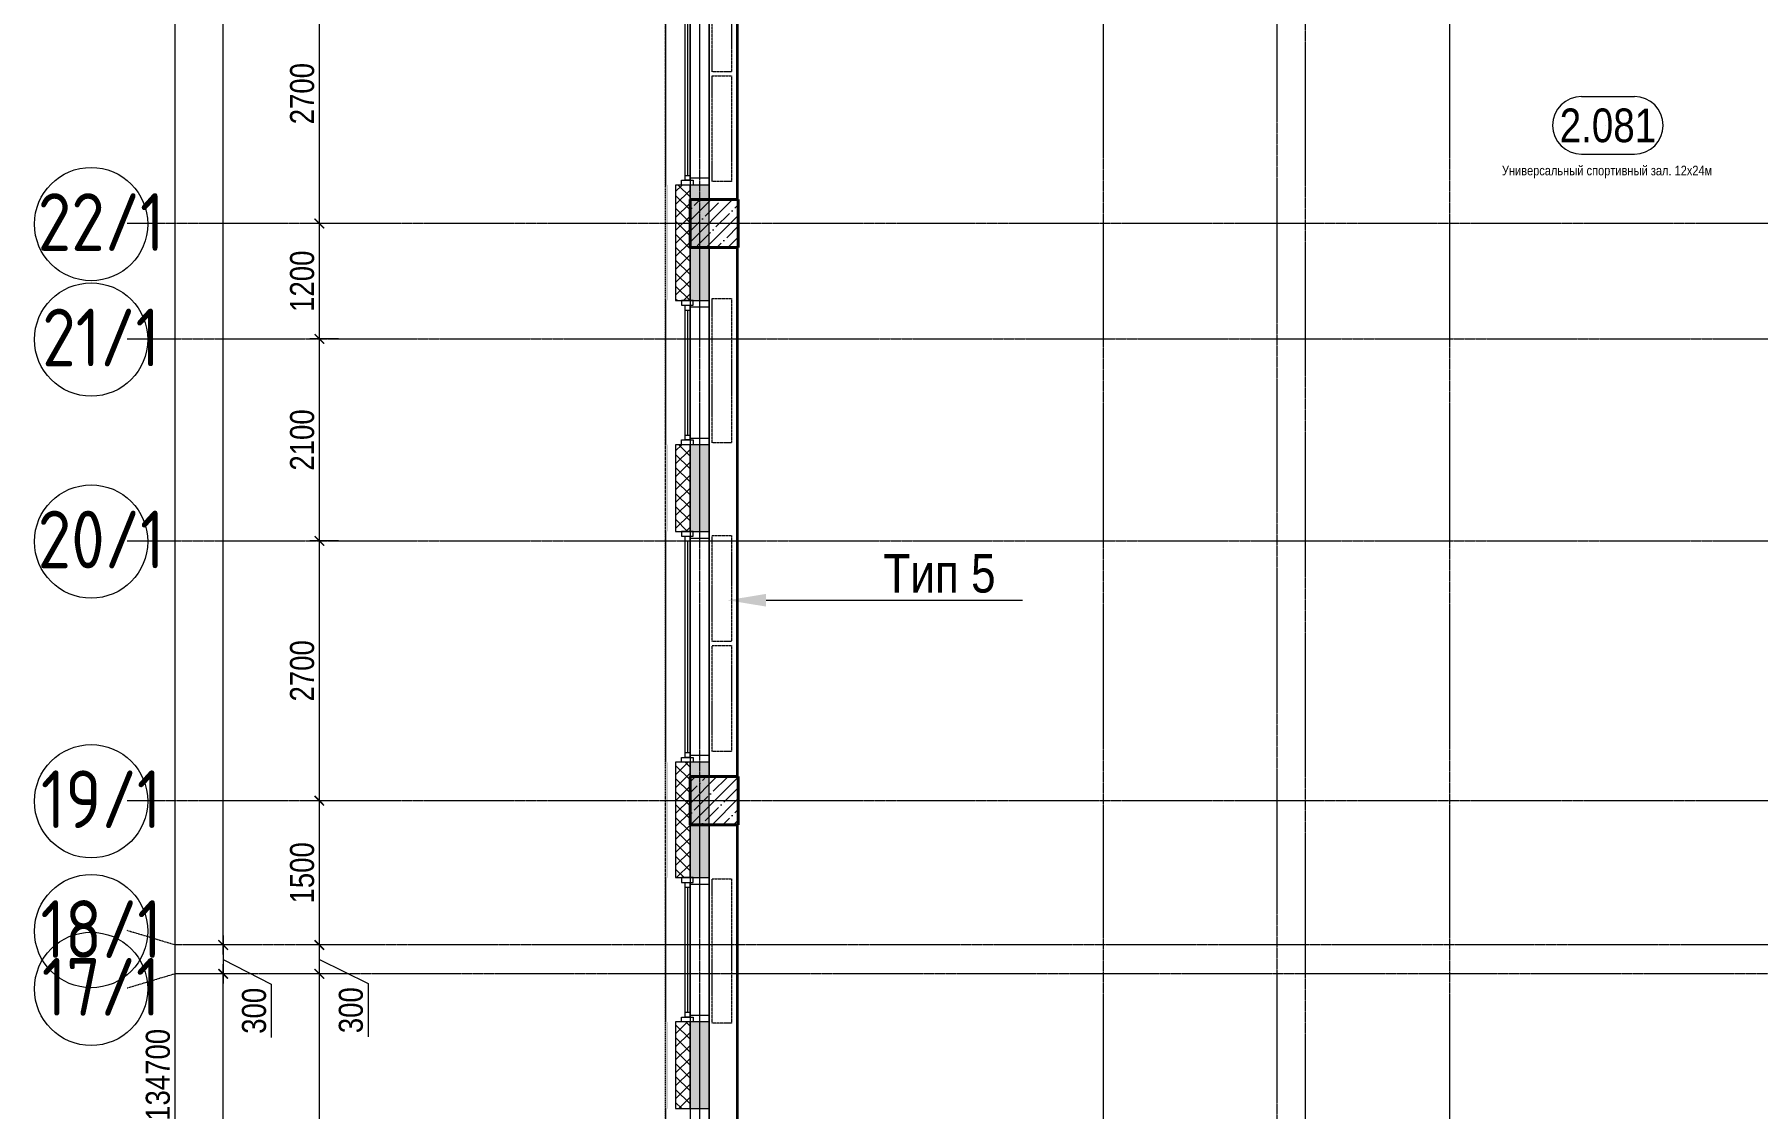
# Model space of a CAD drawing. Header units: millimetres. Extents: x -231292 to 573618, y -153144 to 564035.
# Drawn here: x 1966 to 19883, y 80230 to 91395 of the extents above; entities that cross this region are included whole.
import ezdxf
from ezdxf import colors
from ezdxf.entities.mleader import LeaderData, LeaderLine
from ezdxf.enums import TextEntityAlignment as Align
from ezdxf.math import Vec2, Vec3

# ---------------------------------------------------------------- set-up
doc = ezdxf.new("R2010")
doc.units = ezdxf.units.MM
for name, pattern in [('CENTER2', [28.575, 19.05, -3.175, 3.175, -3.175]), ('DASHED', [19.05, 12.7, -6.35]), ('HIDDEN2', [4.7625, 3.175, -1.5875])]:
    doc.linetypes.add(name, pattern=pattern)
doc.layers.get('0').update_dxf_attribs({"color": 250})
doc.layers.get('Defpoints').update_dxf_attribs({"color": 250})
for name, color, linetype, lineweight in [('A-Wall_Материал_Газоблок_Контур', 250, 'Continuous', 0), ('АР_Area', 250, 'Continuous', 5), ('АР_Колонны', 250, 'Continuous', 35), ('АР_Окна', 250, 'Continuous', 5), ('АР_Отопительные приборы', 250, 'HIDDEN2', 0), ('АР_Стены ЖБ', 250, 'Continuous', 35), ('АР_Стены ПЕНОблок', 250, 'Continuous', 20), ('АР_Утеплитель', 250, 'Continuous', 0), ('АР_Штриховка', 250, 'Continuous', 0), ('Зашивка радиаторов тип 5 (спорт желтый)', 250, 'Continuous', 0), ('КМ_Фахверки', 250, 'Continuous', 80), ('Размеры зашивки ГКЛ', 250, 'Continuous', 0), ('РД_Оси_100', 250, 'Continuous', 0), ('РД_Оси_размер', 250, 'Continuous', 0)]:
    doc.layers.add(name, color=color, linetype=linetype, lineweight=lineweight)
doc.layers.add('АР_Делит', color=250, linetype='Continuous', lineweight=0, plot=False)
doc.styles.add('style1', font='ARIALN.TTF')
doc.styles.add('ккк', font='isocpeur.ttf', dxfattribs={"width": 0.85, "oblique": 15})
doc.dimstyles.new('Dim100_ареал', dxfattribs={"dimscale": 100, "dimtxt": 2.5, "dimasz": 1, "dimexe": 1, "dimexo": 1, "dimgap": 0.5, "dimtad": 1, "dimzin": 12, "dimdsep": 46, "dimtxsty": 'style1', "dimblk": 'ARCHTICK', "dimcen": 1, "dimdle": 1, "dimclrd": 256, "dimclre": 256, "dimaunit": 1, "dimadec": 0, "dimazin": 3, "dimtfac": 1, "dimtmove": 1, "dimatfit": 3, "dimldrblk": 'OPEN30', "dimfxl": 2, "dimfxlon": 1, "dimtolj": 1, "dimtzin": 0, "dimlwd": 9, "dimlwe": 9, "dimarcsym": 0})
pattern_1 = [(45, (8883.4, 13229.69), (-112.2532, 112.2532), []), (45, (8995.66, 13229.69), (-112.2532, 112.2532), [198.4375, -39.6875, 0, -39.6875])]

# ---------------------------------------------------------------- blocks, each defined once
blk = doc.blocks.new('A-iden')
at = {"linetype": 'Continuous', "lineweight": 5}
blk.add_circle((-0.73, -4.06), 5.89, dxfattribs=at)
at = {"color": 0, "linetype": 'Continuous', "lineweight": 20, "style": 'ккк', "width": 0.85}
blk.add_attdef('ID', text='', height=6, dxfattribs=at).set_placement((0.31, -3.85), align=Align.MIDDLE_CENTER)
blk = doc.blocks.new('_ArchTick')
at = {"color": 0, "linetype": 'ByBlock', "const_width": 0.15}
blk.add_lwpolyline([(-0.5, -0.5), (0.5, 0.5)], dxfattribs=at)
blk = doc.blocks.new('*D355')
at = {"layer": 'Defpoints', "color": 0, "transparency": 16777216}
for p in [(-5455, 134700), (-2955, 134700), (-2955, 0)]:
    blk.add_point(p, dxfattribs=at)
at = {"layer": 'РД_Оси_размер', "lineweight": 9, "transparency": 16777216}
for p, q in [((-5455, -100), (-5455, 134800)), ((-5255, 134700), (-5555, 134700)), ((-5255, 0), (-5555, 0))]:
    blk.add_line(p, q, dxfattribs=at)
at = {"layer": 'РД_Оси_размер', "lineweight": 9, "transparency": 16777216, "xscale": 100, "yscale": 100, "zscale": 100}
for p, rotation in [((-5455, 134700), 90), ((-5455, 0), 270)]:
    blk.add_blockref('_ArchTick', p, dxfattribs=dict(at, rotation=rotation))
at = {"layer": 'РД_Оси_размер', "color": 0, "transparency": 16777216, "insert": (-5633, 67350), "char_height": 250, "attachment_point": 5, "rotation": 90, "style": 'style1'}
blk.add_mtext('\\A1;134700', dxfattribs=at)
blk = doc.blocks.new('_Open30')
at = {"color": 0, "linetype": 'ByBlock', "lineweight": -2}
for p, q in [((-1, 0.27), (0, 0)), ((0, 0), (-1, -0.27)), ((0, 0), (-1, 0))]:
    blk.add_line(p, q, dxfattribs=at)
blk = doc.blocks.new('*D369')
at = {"layer": 'Defpoints', "color": 0, "transparency": 16777216}
for p in [(-3955, 68400), (-2955, 68400), (-2955, 64200)]:
    blk.add_point(p, dxfattribs=at)
at = {"layer": 'РД_Оси_размер', "lineweight": 9, "transparency": 16777216}
for p, q in [((-3955, 64100), (-3955, 68500)), ((-3755, 68400), (-4055, 68400)), ((-3755, 64200), (-4055, 64200))]:
    blk.add_line(p, q, dxfattribs=at)
at = {"layer": 'РД_Оси_размер', "lineweight": 9, "transparency": 16777216, "xscale": 100, "yscale": 100, "zscale": 100}
for p, rotation in [((-3955, 68400), 90), ((-3955, 64200), 270)]:
    blk.add_blockref('_ArchTick', p, dxfattribs=dict(at, rotation=rotation))
at = {"layer": 'РД_Оси_размер', "color": 0, "transparency": 16777216, "insert": (-4133, 66300), "char_height": 250, "attachment_point": 5, "rotation": 90, "style": 'style1'}
blk.add_mtext('\\A1;4200', dxfattribs=at)
blk = doc.blocks.new('*D370')
at = {"layer": 'Defpoints', "color": 0, "transparency": 16777216}
for p in [(-3955, 68700), (-2955, 68700), (-2955, 68400)]:
    blk.add_point(p, dxfattribs=at)
at = {"layer": 'РД_Оси_размер', "lineweight": 9, "transparency": 16777216}
for p, q in [((-3755, 68700), (-4055, 68700)), ((-3955, 68300), (-3955, 68800)), ((-3955, 68550), (-3448, 68298)), ((-3755, 68400), (-4055, 68400)), ((-3448, 68298), (-3448, 67746))]:
    blk.add_line(p, q, dxfattribs=at)
at = {"layer": 'РД_Оси_размер', "lineweight": 9, "transparency": 16777216, "xscale": 100, "yscale": 100, "zscale": 100}
for p, rotation in [((-3955, 68700), 90), ((-3955, 68400), 270)]:
    blk.add_blockref('_ArchTick', p, dxfattribs=dict(at, rotation=rotation))
at = {"layer": 'РД_Оси_размер', "color": 0, "transparency": 16777216, "insert": (-3626, 68022), "char_height": 250, "attachment_point": 5, "rotation": 90, "style": 'style1'}
blk.add_mtext('\\A1;300', dxfattribs=at)
blk = doc.blocks.new('*D371')
at = {"layer": 'Defpoints', "color": 0, "transparency": 16777216}
for p in [(-3955, 70200), (-2955, 70200), (-2955, 68700)]:
    blk.add_point(p, dxfattribs=at)
at = {"layer": 'РД_Оси_размер', "lineweight": 9, "transparency": 16777216}
for p, q in [((-3955, 68600), (-3955, 70300)), ((-3755, 70200), (-4055, 70200)), ((-3755, 68700), (-4055, 68700))]:
    blk.add_line(p, q, dxfattribs=at)
at = {"layer": 'РД_Оси_размер', "lineweight": 9, "transparency": 16777216, "xscale": 100, "yscale": 100, "zscale": 100}
for p, rotation in [((-3955, 70200), 90), ((-3955, 68700), 270)]:
    blk.add_blockref('_ArchTick', p, dxfattribs=dict(at, rotation=rotation))
at = {"layer": 'РД_Оси_размер', "color": 0, "transparency": 16777216, "insert": (-4133, 69450), "char_height": 250, "attachment_point": 5, "rotation": 90, "style": 'style1'}
blk.add_mtext('\\A1;1500', dxfattribs=at)
blk = doc.blocks.new('*D372')
at = {"layer": 'Defpoints', "color": 0, "transparency": 16777216}
for p in [(-3955, 72900), (-2955, 72900), (-2955, 70200)]:
    blk.add_point(p, dxfattribs=at)
at = {"layer": 'РД_Оси_размер', "lineweight": 9, "transparency": 16777216}
for p, q in [((-3955, 70100), (-3955, 73000)), ((-3755, 72900), (-4055, 72900)), ((-3755, 70200), (-4055, 70200))]:
    blk.add_line(p, q, dxfattribs=at)
at = {"layer": 'РД_Оси_размер', "lineweight": 9, "transparency": 16777216, "xscale": 100, "yscale": 100, "zscale": 100}
for p, rotation in [((-3955, 72900), 90), ((-3955, 70200), 270)]:
    blk.add_blockref('_ArchTick', p, dxfattribs=dict(at, rotation=rotation))
at = {"layer": 'РД_Оси_размер', "color": 0, "transparency": 16777216, "insert": (-4133, 71550), "char_height": 250, "attachment_point": 5, "rotation": 90, "style": 'style1'}
blk.add_mtext('\\A1;2700', dxfattribs=at)
blk = doc.blocks.new('*D373')
at = {"layer": 'Defpoints', "color": 0, "transparency": 16777216}
for p in [(-3955, 75000), (-2955, 75000), (-2955, 72900)]:
    blk.add_point(p, dxfattribs=at)
at = {"layer": 'РД_Оси_размер', "lineweight": 9, "transparency": 16777216}
for p, q in [((-3955, 72800), (-3955, 75100)), ((-3755, 75000), (-4055, 75000)), ((-3755, 72900), (-4055, 72900))]:
    blk.add_line(p, q, dxfattribs=at)
at = {"layer": 'РД_Оси_размер', "lineweight": 9, "transparency": 16777216, "xscale": 100, "yscale": 100, "zscale": 100}
for p, rotation in [((-3955, 75000), 90), ((-3955, 72900), 270)]:
    blk.add_blockref('_ArchTick', p, dxfattribs=dict(at, rotation=rotation))
at = {"layer": 'РД_Оси_размер', "color": 0, "transparency": 16777216, "insert": (-4133, 73950), "char_height": 250, "attachment_point": 5, "rotation": 90, "style": 'style1'}
blk.add_mtext('\\A1;2100', dxfattribs=at)
blk = doc.blocks.new('*D374')
at = {"layer": 'Defpoints', "color": 0, "transparency": 16777216}
for p in [(-3955, 76200), (-2955, 76200), (-2955, 75000)]:
    blk.add_point(p, dxfattribs=at)
at = {"layer": 'РД_Оси_размер', "lineweight": 9, "transparency": 16777216}
for p, q in [((-3755, 76200), (-4055, 76200)), ((-3955, 74900), (-3955, 76300)), ((-3755, 75000), (-4055, 75000))]:
    blk.add_line(p, q, dxfattribs=at)
at = {"layer": 'РД_Оси_размер', "lineweight": 9, "transparency": 16777216, "xscale": 100, "yscale": 100, "zscale": 100}
for p, rotation in [((-3955, 76200), 90), ((-3955, 75000), 270)]:
    blk.add_blockref('_ArchTick', p, dxfattribs=dict(at, rotation=rotation))
at = {"layer": 'РД_Оси_размер', "color": 0, "transparency": 16777216, "insert": (-4133, 75600), "char_height": 250, "attachment_point": 5, "rotation": 90, "style": 'style1'}
blk.add_mtext('\\A1;1200', dxfattribs=at)
blk = doc.blocks.new('*D375')
at = {"layer": 'Defpoints', "color": 0, "transparency": 16777216}
for p in [(-3955, 78900), (-2955, 78900), (-2955, 76200)]:
    blk.add_point(p, dxfattribs=at)
at = {"layer": 'РД_Оси_размер', "lineweight": 9, "transparency": 16777216}
for p, q in [((-3755, 78900), (-4055, 78900)), ((-3955, 76100), (-3955, 79000)), ((-3755, 76200), (-4055, 76200))]:
    blk.add_line(p, q, dxfattribs=at)
at = {"layer": 'РД_Оси_размер', "lineweight": 9, "transparency": 16777216, "xscale": 100, "yscale": 100, "zscale": 100}
for p, rotation in [((-3955, 78900), 90), ((-3955, 76200), 270)]:
    blk.add_blockref('_ArchTick', p, dxfattribs=dict(at, rotation=rotation))
at = {"layer": 'РД_Оси_размер', "color": 0, "transparency": 16777216, "insert": (-4133, 77550), "char_height": 250, "attachment_point": 5, "rotation": 90, "style": 'style1'}
blk.add_mtext('\\A1;2700', dxfattribs=at)
blk = doc.blocks.new('*D39')
at = {"layer": 'Defpoints', "color": 0, "transparency": 16777216}
for p in [(-4955, 68400), (-2955, 68400), (-2955, 63900)]:
    blk.add_point(p, dxfattribs=at)
at = {"layer": 'РД_Оси_размер', "color": 0, "lineweight": 5, "transparency": 16777216}
for p, q in [((-4955, 63800), (-4955, 68500)), ((-4755, 68400), (-5055, 68400)), ((-4755, 63900), (-5055, 63900))]:
    blk.add_line(p, q, dxfattribs=at)
at = {"layer": 'РД_Оси_размер', "color": 0, "lineweight": 5, "transparency": 16777216, "xscale": 100, "yscale": 100, "zscale": 100}
for p, rotation in [((-4955, 68400), 90), ((-4955, 63900), 270)]:
    blk.add_blockref('_ArchTick', p, dxfattribs=dict(at, rotation=rotation))
at = {"layer": 'РД_Оси_размер', "color": 0, "transparency": 16777216, "insert": (-5133, 66150), "char_height": 250, "attachment_point": 5, "rotation": 90, "style": 'style1'}
blk.add_mtext('\\A1;4500', dxfattribs=at)
blk = doc.blocks.new('*D400')
at = {"layer": 'Defpoints', "color": 0, "transparency": 16777216}
for p in [(-4955, 100500), (-2955, 100500), (-2955, 68700)]:
    blk.add_point(p, dxfattribs=at)
at = {"layer": 'РД_Оси_размер', "lineweight": 9, "transparency": 16777216}
for p, q in [((-4955, 68600), (-4955, 100600)), ((-4755, 100500), (-5055, 100500)), ((-4755, 68700), (-5055, 68700))]:
    blk.add_line(p, q, dxfattribs=at)
at = {"layer": 'РД_Оси_размер', "lineweight": 9, "transparency": 16777216, "xscale": 100, "yscale": 100, "zscale": 100}
for p, rotation in [((-4955, 100500), 90), ((-4955, 68700), 270)]:
    blk.add_blockref('_ArchTick', p, dxfattribs=dict(at, rotation=rotation))
at = {"layer": 'РД_Оси_размер', "color": 0, "transparency": 16777216, "insert": (-5133, 84600), "char_height": 250, "attachment_point": 5, "rotation": 90, "style": 'style1'}
blk.add_mtext('\\A1;31800', dxfattribs=at)
blk = doc.blocks.new('*D493')
at = {"layer": 'Defpoints', "color": 0, "transparency": 16777216}
for p in [(-2955, 68700), (-4955, 68400), (-2955, 68400)]:
    blk.add_point(p, dxfattribs=at)
at = {"layer": 'РД_Оси_размер', "lineweight": 9, "transparency": 16777216}
for p, q in [((-4755, 68700), (-5055, 68700)), ((-4955, 68800), (-4955, 68300)), ((-4955, 68550), (-4455, 68292)), ((-4755, 68400), (-5055, 68400)), ((-4455, 68292), (-4455, 67740))]:
    blk.add_line(p, q, dxfattribs=at)
at = {"layer": 'РД_Оси_размер', "lineweight": 9, "transparency": 16777216, "xscale": 100, "yscale": 100, "zscale": 100}
for p, rotation in [((-4955, 68700), 90), ((-4955, 68400), 270)]:
    blk.add_blockref('_ArchTick', p, dxfattribs=dict(at, rotation=rotation))
at = {"layer": 'РД_Оси_размер', "color": 0, "transparency": 16777216, "insert": (-4633, 68016), "char_height": 250, "attachment_point": 5, "rotation": 90, "style": 'style1'}
blk.add_mtext('\\A1;300', dxfattribs=at)
blk = doc.blocks.new('MOK-МаркаПом_овал_ареал')
for p, q in [((-2.75, 3), (2.75, 3)), ((-2.75, -3), (2.75, -3))]:
    blk.add_line(p, q)
for centre, radius, start, end in [((-2.75, 0), 3, 90, 270), ((2.75, 0), 3, 270, 90), ((-3.75, 0), 3.5, 0, 0.001)]:
    blk.add_arc(centre, radius, start, end)
at = {"color": 0, "style": 'style1'}
blk.add_attdef('АР-ПОМЕЩЕНИЕ:НОМЕР', text='', height=3.5, dxfattribs=at).set_placement((0, 0), align=Align.MIDDLE)
at = {"layer": 'Defpoints', "color": 2, "style": 'style1'}
blk.add_attdef('АР-ПОМЕЩЕНИЕ:НАИМЕНОВАНИЕ', text='', height=1, dxfattribs=at).set_placement((-0.09, -4.81), align=Align.MIDDLE)
blk = doc.blocks.new('СОШ_2200_АР_ОСИ_М100_28.05.24')
at = {"layer": 'АР_Делит', "color": 5, "linetype": 'DASHED'}
blk.add_lwpolyline([(114955, 135155), (114955, -355), (93595.036, -355), (93595.036, 13855), (94145, 13855), (94145, 68320), (66055, 68320), (66055, 13857.73), (83455, 13857.73), (83455, -355), (45245, -355), (45245, 13145), (44695, 13145), (44695, 26755), (45245, 26755), (45245, 68320), (20455, 68320), (20455, 26755), (27955, 26755), (27955, 13145), (-355, 13145), (-355, 100855)], dxfattribs=at)
at = {"layer": 'РД_Оси_100', "linetype": 'CENTER2'}
for p, q in [((0, -6155), (0, 139938.679)), ((4200, -6155), (4200, 139938.679)), ((119910, 76200), (-5954.958, 76200)), ((-5954.958, 75000), (119910, 75000)), ((-5954.958, 72900), (95715.503, 72900))]:
    blk.add_line(p, q, dxfattribs=at)
for points in [[(5849.555, 139938.679), (6000, 139538.679), (6000, -6194.559)], [(6300, -6195.83), (6300, 139538.679), (6450, 139938.679)], [(7800, -6155), (7800, 139938.679)], [(119910, 70200), (-5954.958, 70200)], [(95715.503, 68700), (-5454.958, 68700), (-5954.958, 68850)], [(78274.959, 68400), (-5454.958, 68400), (-5954.958, 68250)]]:
    blk.add_lwpolyline(points, dxfattribs=at)
at = {"layer": 'РД_Оси_100', "color": 0, "xscale": 100, "yscale": 100, "zscale": 100}
for p, values in [((-6254.958, 76600), {'ID': '22/1'}), ((-6254.958, 75400), {'ID': '21/1'}), ((-6254.958, 73300), {'ID': '20/1'}), ((-6254.958, 70600), {'ID': '19/1'}), ((-6254.958, 69250), {'ID': '18/1'}), ((-6254.958, 68650), {'ID': '17/1'})]:
    blk.add_blockref('A-iden', p, dxfattribs=at).add_auto_attribs(values)
at = {"layer": 'РД_Оси_размер'}
for base, p1, p2, picture, middle in [((-5454.958, 134700), (-2954.958, 0), (-2954.958, 134700), '*D355', (-5632.601, 67350)), ((-4954.958, 100500), (-2954.958, 68700), (-2954.958, 100500), '*D400', (-5132.601, 84600)), ((-3954.958, 78900), (-2954.958, 76200), (-2954.958, 78900), '*D375', (-4132.601, 77550)), ((-3954.958, 76200), (-2954.958, 75000), (-2954.958, 76200), '*D374', (-4132.601, 75600)), ((-3954.958, 75000), (-2954.958, 72900), (-2954.958, 75000), '*D373', (-4132.601, 73950)), ((-3954.958, 72900), (-2954.958, 70200), (-2954.958, 72900), '*D372', (-4132.601, 71550)), ((-3954.958, 70200), (-2954.958, 68700), (-2954.958, 70200), '*D371', (-4132.601, 69450)), ((-4954.958, 68400), (-2954.958, 63900), (-2954.958, 68400), '*D39', (-5132.601, 66150)), ((-3954.958, 68400), (-2954.958, 64200), (-2954.958, 68400), '*D369', (-4132.601, 66300))]:
    dim = blk.add_linear_dim(base=base, p1=p1, p2=p2, angle=90, dimstyle='Dim100_ареал', dxfattribs=at)
    dim.commit()
    dim.dimension.update_dxf_attribs({"geometry": picture, "text_midpoint": middle})
for base, p1, p2, picture, middle in [((-4954.958, 68400), (-2954.958, 68700), (-2954.958, 68400), '*D493', (-4454.958, 68242.057)), ((-3954.958, 68700), (-2954.958, 68400), (-2954.958, 68700), '*D370', (-3448.316, 68248.494))]:
    dim = blk.add_linear_dim(base=base, p1=p1, p2=p2, angle=90, dimstyle='Dim100_ареал', dxfattribs=at)
    dim.commit()
    dim.dimension.update_dxf_attribs({"geometry": picture, "text_midpoint": middle, "dimtype": 160})

msp = doc.modelspace()

# ---------------------------------------------------------------- hatches: boundary and pattern name
at = {"layer": 'АР_Штриховка', "linetype": 'Continuous', "lineweight": 0}
h = msp.add_hatch(dxfattribs=at)
h.set_pattern_fill('_U', color=256, style=0, pattern_type=0)
h.set_pattern_definition([(360, (8883.4027, 13229.6861), (-8e-17, 1), [])])
h.paths.add_polyline_path([(8528.403, 29029.686), (8553.403, 29029.686), (8553.403, 29929.686), (8528.403, 29929.686)], flags=0)
h.paths.add_polyline_path([(8528.403, 31129.686), (8553.403, 31129.686), (8553.403, 32029.686), (8528.403, 32029.686)], flags=0)
h.paths.add_polyline_path([(8528.403, 35329.686), (8553.403, 35329.686), (8553.403, 36829.686), (8528.403, 36829.686)], flags=0)
h.paths.add_polyline_path([(8528.403, 39229.686), (8553.403, 39229.686), (8553.403, 40729.686), (8528.403, 40729.686)], flags=0)
h.paths.add_polyline_path([(8528.403, 41929.686), (8553.403, 41929.686), (8553.403, 42829.686), (8528.403, 42829.686)], flags=0)
h.paths.add_polyline_path([(8528.403, 44029.686), (8553.403, 44029.686), (8553.403, 44929.686), (8528.403, 44929.686)], flags=0)
h.paths.add_polyline_path([(8528.403, 48229.686), (8553.403, 48229.686), (8553.403, 50029.686), (8528.403, 50029.686)], flags=0)
h.paths.add_polyline_path([(8528.403, 51229.686), (8553.403, 51229.686), (8553.403, 52129.686), (8528.403, 52129.686)], flags=0)
h.paths.add_polyline_path([(8528.403, 53329.686), (8553.403, 53329.686), (8553.403, 54229.686), (8528.403, 54229.686)], flags=0)
h.paths.add_polyline_path([(8528.403, 57529.686), (8553.403, 57529.686), (8553.403, 59329.686), (8528.403, 59329.686)], flags=0)
h.paths.add_polyline_path([(8528.403, 60529.686), (8553.403, 60529.686), (8553.403, 61429.686), (8528.403, 61429.686)], flags=0)
h.paths.add_polyline_path([(8528.403, 62629.686), (8553.403, 62629.686), (8553.403, 63529.686), (8528.403, 63529.686)], flags=0)
h.paths.add_polyline_path([(8528.403, 66829.686), (8553.403, 66829.686), (8553.403, 68629.686), (8528.403, 68629.686)], flags=0)
h.paths.add_polyline_path([(8528.403, 69829.686), (8553.403, 69829.686), (8553.403, 70729.686), (8528.403, 70729.686)], flags=0)
h.paths.add_polyline_path([(8528.403, 71929.686), (8553.403, 71929.686), (8553.403, 72829.686), (8528.403, 72829.686)], flags=0)
h.paths.add_polyline_path([(8528.403, 76129.686), (8553.403, 76129.686), (8553.403, 77829.686), (8528.403, 77829.686)], flags=0)
h.paths.add_polyline_path([(8528.403, 80229.686), (8553.403, 80229.686), (8553.403, 81129.686), (8528.403, 81129.686)], flags=0)
h.paths.add_polyline_path([(8528.403, 82629.686), (8553.403, 82629.686), (8553.403, 83829.686), (8528.403, 83829.686)], flags=0)
h.paths.add_polyline_path([(8528.403, 86229.686), (8553.403, 86229.686), (8553.403, 87129.686), (8528.403, 87129.686)], flags=0)
h.paths.add_polyline_path([(8528.403, 88629.686), (8553.403, 88629.686), (8553.403, 89829.686), (8528.403, 89829.686)], flags=0)
h.paths.add_polyline_path([(8528.403, 92229.686), (8553.403, 92229.686), (8553.403, 93129.686), (8528.403, 93129.686)], flags=0)
h.paths.add_polyline_path([(8528.403, 94629.686), (8553.403, 94629.686), (8553.403, 96129.686), (8528.403, 96129.686)], flags=0)
h.paths.add_polyline_path([(8528.403, 98529.686), (8553.403, 98529.686), (8553.403, 99429.686), (8528.403, 99429.686)], flags=0)
h.paths.add_polyline_path([(8528.403, 100929.686), (8553.403, 100929.686), (8553.403, 102329.686), (8528.403, 102329.686)], flags=0)
h.paths.add_polyline_path([(8528.403, 103529.686), (8553.403, 103529.686), (8553.403, 104029.686), (8528.403, 104029.686)], flags=0)
h = msp.add_hatch(dxfattribs=at)
h.set_pattern_fill('ANSI37', color=256, scale=30, style=0)
h.set_pattern_definition([(45, (8883.4, 13229.69), (-67.35192, 67.35192), []), (135, (8883.4, 13229.69), (-67.35192, -67.35192), [])])
h.paths.add_polyline_path([(8633.403, 29029.686), (8783.403, 29029.686), (8783.403, 29929.686), (8633.403, 29929.686)], flags=0)
h.paths.add_polyline_path([(8633.403, 31129.686), (8783.403, 31129.686), (8783.403, 32029.686), (8633.403, 32029.686)], flags=0)
h.paths.add_polyline_path([(8633.403, 35329.686), (8783.403, 35329.686), (8783.403, 36829.686), (8633.403, 36829.686)], flags=0)
h.paths.add_polyline_path([(8633.403, 39229.686), (8783.403, 39229.686), (8783.403, 40729.686), (8633.403, 40729.686)], flags=0)
h.paths.add_polyline_path([(8633.403, 41929.686), (8783.403, 41929.686), (8783.403, 42829.686), (8633.403, 42829.686)], flags=0)
h.paths.add_polyline_path([(8633.403, 44029.686), (8783.403, 44029.686), (8783.403, 44929.686), (8633.403, 44929.686)], flags=0)
h.paths.add_polyline_path([(8633.403, 48229.686), (8783.403, 48229.686), (8783.403, 50029.686), (8633.403, 50029.686)], flags=0)
h.paths.add_polyline_path([(8633.403, 51229.686), (8783.403, 51229.686), (8783.403, 52129.686), (8633.403, 52129.686)], flags=0)
h.paths.add_polyline_path([(8633.403, 53329.686), (8783.403, 53329.686), (8783.403, 54229.686), (8633.403, 54229.686)], flags=0)
h.paths.add_polyline_path([(8633.403, 57529.686), (8783.403, 57529.686), (8783.403, 59329.686), (8633.403, 59329.686)], flags=0)
h.paths.add_polyline_path([(8633.403, 60529.686), (8783.403, 60529.686), (8783.403, 61429.686), (8633.403, 61429.686)], flags=0)
h.paths.add_polyline_path([(8633.403, 62629.686), (8783.403, 62629.686), (8783.403, 63529.686), (8633.403, 63529.686)], flags=0)
h.paths.add_polyline_path([(8633.403, 66829.686), (8783.403, 66829.686), (8783.403, 68629.686), (8633.403, 68629.686)], flags=0)
h.paths.add_polyline_path([(8633.403, 69829.686), (8783.403, 69829.686), (8783.403, 70729.686), (8633.403, 70729.686)], flags=0)
h.paths.add_polyline_path([(8633.403, 71929.686), (8783.403, 71929.686), (8783.403, 72829.686), (8633.403, 72829.686)], flags=0)
h.paths.add_polyline_path([(8633.403, 76129.686), (8783.403, 76129.686), (8783.403, 77829.686), (8633.403, 77829.686)], flags=0)
h.paths.add_polyline_path([(8633.403, 80229.686), (8783.403, 80229.686), (8783.403, 81129.686), (8633.403, 81129.686)], flags=0)
h.paths.add_polyline_path([(8633.403, 82629.686), (8783.403, 82629.686), (8783.403, 83829.686), (8633.403, 83829.686)], flags=0)
h.paths.add_polyline_path([(8633.403, 86229.686), (8783.403, 86229.686), (8783.403, 87129.686), (8633.403, 87129.686)], flags=0)
h.paths.add_polyline_path([(8633.403, 88629.686), (8783.403, 88629.686), (8783.403, 89829.686), (8633.403, 89829.686)], flags=0)
h.paths.add_polyline_path([(8633.403, 92229.686), (8783.403, 92229.686), (8783.403, 93129.686), (8633.403, 93129.686)], flags=0)
h.paths.add_polyline_path([(8633.403, 94629.686), (8783.403, 94629.686), (8783.403, 96129.686), (8633.403, 96129.686)], flags=0)
h.paths.add_polyline_path([(8633.403, 98529.686), (8783.403, 98529.686), (8783.403, 99429.686), (8633.403, 99429.686)], flags=0)
h.paths.add_polyline_path([(8633.403, 100929.686), (8783.403, 100929.686), (8783.403, 102329.686), (8633.403, 102329.686)], flags=0)
h.paths.add_polyline_path([(8633.403, 103529.686), (8783.403, 103529.686), (8783.403, 104029.686), (8633.403, 104029.686)], flags=0)
h = msp.add_hatch(dxfattribs=at)
h.set_pattern_fill('AR-CONC', color=256, style=0)
h.set_pattern_definition([(50, (8883.4, 13229.69), (182.18467, -15.93909), [19.05, -209.55]), (355, (8883.4, 13229.69), (-35.24342, 191.05685), [15.24, -167.6406]), (100.45144, (8898.58, 13228.36), (146.94125, 175.11775), [16.19, -178.09024]), (46.1842, (8883.4, 13280.49), (271.07904, -42.04233), [28.575, -314.325]), (96.63556, (8906, 13276.98), (237.4041, 247.4261), [24.285, -267.1356]), (351.18415, (8883.4, 13280.5), (237.4041, 247.4261), [22.86, -251.4597]), (21, (8908.8, 13267.79), (151.6144, -102.2652), [19.05, -209.55]), (326, (8908.8, 13267.79), (61.80203, 184.18797), [15.24, -167.64]), (71.45144, (8921.44, 13259.26), (213.41642, 81.92277), [16.19, -178.08994]), (37.5, (8883.4, 13229.686), (3.088603, 84.55504), [0, -165.608, 0, -170.18, 0, -168.275]), (7.5, (8883.4, 13229.69), (66.81966, 100.180575), [0, -97.028, 0, -161.798, 0, -64.135]), (327.5, (8826.76, 13229.686), (135.590595, -5.728744), [0, -63.5, 0, -198.12, 0, -262.89]), (317.5, (8801.36, 13229.69), (148.12918, 25.42649), [0, -82.55, 0, -131.572, 0, -186.69])])
h.paths.add_polyline_path([(8783.403, 29029.686), (8983.403, 29029.686), (8983.403, 29929.686), (8783.403, 29929.686)], flags=0)
h.paths.add_polyline_path([(8783.403, 31129.686), (8983.403, 31129.686), (8983.403, 32029.686), (8783.403, 32029.686)], flags=0)
h.paths.add_polyline_path([(8783.403, 35329.686), (8983.403, 35329.686), (8983.403, 36829.686), (8783.403, 36829.686)], flags=0)
h.paths.add_polyline_path([(8783.403, 39229.686), (8983.403, 39229.686), (8983.403, 40729.686), (8783.403, 40729.686)], flags=0)
h.paths.add_polyline_path([(8783.403, 41929.686), (8983.403, 41929.686), (8983.403, 42829.686), (8783.403, 42829.686)], flags=0)
h.paths.add_polyline_path([(8783.403, 44029.686), (8983.403, 44029.686), (8983.403, 44929.686), (8783.403, 44929.686)], flags=0)
h.paths.add_polyline_path([(8783.403, 48229.686), (8983.403, 48229.686), (8983.403, 50029.686), (8783.403, 50029.686)], flags=0)
h.paths.add_polyline_path([(8783.403, 51229.686), (8983.403, 51229.686), (8983.403, 52129.686), (8783.403, 52129.686)], flags=0)
h.paths.add_polyline_path([(8783.403, 53329.686), (8983.403, 53329.686), (8983.403, 54229.686), (8783.403, 54229.686)], flags=0)
h.paths.add_polyline_path([(8783.403, 57529.686), (8983.403, 57529.686), (8983.403, 59329.686), (8783.403, 59329.686)], flags=0)
h.paths.add_polyline_path([(8783.403, 60529.686), (8983.403, 60529.686), (8983.403, 61429.686), (8783.403, 61429.686)], flags=0)
h.paths.add_polyline_path([(8783.403, 62629.686), (8983.403, 62629.686), (8983.403, 63529.686), (8783.403, 63529.686)], flags=0)
h.paths.add_polyline_path([(8783.403, 66829.686), (8983.403, 66829.686), (8983.403, 68629.686), (8783.403, 68629.686)], flags=0)
h.paths.add_polyline_path([(8783.403, 69829.686), (8983.403, 69829.686), (8983.403, 70729.686), (8783.403, 70729.686)], flags=0)
h.paths.add_polyline_path([(8783.403, 71929.686), (8983.403, 71929.686), (8983.403, 72829.686), (8783.403, 72829.686)], flags=0)
h.paths.add_polyline_path([(8783.403, 76129.686), (8983.403, 76129.686), (8983.403, 77829.686), (8783.403, 77829.686)], flags=0)
h.paths.add_polyline_path([(8783.403, 80229.686), (8983.403, 80229.686), (8983.403, 81129.686), (8783.403, 81129.686)], flags=0)
h.paths.add_polyline_path([(8783.403, 82629.686), (8983.403, 82629.686), (8983.403, 83829.686), (8783.403, 83829.686)], flags=0)
h.paths.add_polyline_path([(8783.403, 86229.686), (8983.403, 86229.686), (8983.403, 87129.686), (8783.403, 87129.686)], flags=0)
h.paths.add_polyline_path([(8783.403, 88629.686), (8983.403, 88629.686), (8983.403, 89829.686), (8783.403, 89829.686)], flags=0)
h.paths.add_polyline_path([(8783.403, 92229.686), (8983.403, 92229.686), (8983.403, 93129.686), (8783.403, 93129.686)], flags=0)
h.paths.add_polyline_path([(8783.403, 94629.686), (8983.403, 94629.686), (8983.403, 96129.686), (8783.403, 96129.686)], flags=0)
h.paths.add_polyline_path([(8783.403, 98529.686), (8983.403, 98529.686), (8983.403, 99429.686), (8783.403, 99429.686)], flags=0)
h.paths.add_polyline_path([(8783.403, 100929.686), (8983.403, 100929.686), (8983.403, 102329.686), (8783.403, 102329.686)], flags=0)
h.paths.add_polyline_path([(8783.403, 103529.686), (8983.403, 103529.686), (8983.403, 104029.686), (8783.403, 104029.686)], flags=0)
at = {"layer": 'АР_Штриховка', "linetype": 'Continuous', "lineweight": 5}
h = msp.add_hatch(dxfattribs=at)
h.set_pattern_fill('ANSI35', color=256, scale=25, style=0)
h.set_pattern_definition(pattern_1)
h.paths.add_polyline_path([(8783.403, 89179.686), (9283.403, 89179.686), (9283.403, 89679.686), (8783.403, 89679.686)], flags=0)
h = msp.add_hatch(dxfattribs=at)
h.set_pattern_fill('ANSI35', color=256, scale=25, style=0)
h.set_pattern_definition(pattern_1)
h.paths.add_polyline_path([(8783.403, 83179.686), (9283.403, 83179.686), (9283.403, 83679.686), (8783.403, 83679.686)], flags=0)

# ---------------------------------------------------------------- linework, layer by layer
at = {"layer": 'A-Wall_Материал_Газоблок_Контур', "linetype": 'Continuous', "lineweight": 0}
for p, q in [((8528.403, 92229.686), (8528.403, 89829.686)), ((8983.403, 89829.686), (8983.403, 92229.686)), ((8528.403, 88629.686), (8528.403, 87129.686)), ((8983.403, 87129.686), (8983.403, 88629.686)), ((8528.403, 86229.686), (8528.403, 83829.686)), ((8983.403, 83829.686), (8983.403, 86229.686)), ((8528.403, 82629.686), (8528.403, 81129.686)), ((8983.403, 81129.686), (8983.403, 82629.686)), ((8528.403, 80229.686), (8528.403, 77829.686)), ((8983.403, 77829.686), (8983.403, 80229.686))]:
    msp.add_line(p, q, dxfattribs=at)
at = {"layer": 'АР_Колонны', "linetype": 'HIDDEN2', "lineweight": 25}
for p, q in [((8783.403, 89679.686), (9283.403, 89679.686)), ((8783.403, 89179.686), (8783.403, 89679.686)), ((9283.403, 89679.686), (9283.403, 89179.686)), ((9283.403, 89179.686), (8783.403, 89179.686)), ((8783.403, 83679.686), (9283.403, 83679.686)), ((8783.403, 83179.686), (8783.403, 83679.686)), ((9283.403, 83679.686), (9283.403, 83179.686)), ((9283.403, 83179.686), (8783.403, 83179.686))]:
    msp.add_line(p, q, dxfattribs=at)
at = {"layer": 'АР_Колонны', "linetype": 'Continuous', "lineweight": 35}
for p, q in [((8783.403, 89679.686), (9283.403, 89679.686)), ((8783.403, 89179.686), (8783.403, 89679.686)), ((9283.403, 89179.686), (9283.403, 89679.686)), ((8783.403, 89179.686), (9283.403, 89179.686)), ((8783.403, 83679.686), (9283.403, 83679.686)), ((8783.403, 83179.686), (8783.403, 83679.686)), ((9283.403, 83179.686), (9283.403, 83679.686)), ((8783.403, 83179.686), (9283.403, 83179.686))]:
    msp.add_line(p, q, dxfattribs=at)
at = {"layer": 'АР_Окна', "linetype": 'Continuous', "lineweight": 5}
for p, q in [((8528.403, 92229.686), (8528.403, 89829.686)), ((8755.903, 92129.686), (8755.903, 89929.686)), ((8983.403, 92229.686), (8983.403, 89829.686)), ((8730.903, 89929.686), (8780.903, 89929.686)), ((8528.403, 88629.686), (8528.403, 87129.686)), ((8730.903, 88529.686), (8780.903, 88529.686)), ((8755.903, 88529.686), (8755.903, 87229.686)), ((8983.403, 88629.686), (8983.403, 87129.686)), ((8730.903, 87229.686), (8780.903, 87229.686)), ((8528.403, 86229.686), (8528.403, 83829.686)), ((8983.403, 86229.686), (8983.403, 83829.686)), ((8730.903, 86129.686), (8780.903, 86129.686)), ((8755.903, 86129.686), (8755.903, 83929.686)), ((8730.903, 83929.686), (8780.903, 83929.686)), ((8528.403, 82629.686), (8528.403, 81129.686)), ((8983.403, 82629.686), (8983.403, 81129.686)), ((8730.903, 82529.686), (8780.903, 82529.686)), ((8755.903, 82529.686), (8755.903, 81229.686)), ((8730.903, 81229.686), (8780.903, 81229.686))]:
    msp.add_line(p, q, dxfattribs=at)
for points in [[(8730.903, 92179.686), (8780.903, 92179.686), (8780.903, 89879.686), (8730.903, 89879.686)], [(8815.903, 89879.686), (8815.903, 89829.686), (8695.903, 89829.686), (8695.903, 89879.686)], [(8815.903, 88579.686), (8815.903, 88629.686), (8695.903, 88629.686), (8695.903, 88579.686)], [(8730.903, 88579.686), (8780.903, 88579.686), (8780.903, 87179.686), (8730.903, 87179.686)], [(8815.903, 87179.686), (8815.903, 87129.686), (8695.903, 87129.686), (8695.903, 87179.686)], [(8815.903, 86179.686), (8815.903, 86229.686), (8695.903, 86229.686), (8695.903, 86179.686)], [(8730.903, 86179.686), (8780.903, 86179.686), (8780.903, 83879.686), (8730.903, 83879.686)], [(8815.903, 83879.686), (8815.903, 83829.686), (8695.903, 83829.686), (8695.903, 83879.686)], [(8815.903, 82579.686), (8815.903, 82629.686), (8695.903, 82629.686), (8695.903, 82579.686)], [(8730.903, 82579.686), (8780.903, 82579.686), (8780.903, 81179.686), (8730.903, 81179.686)], [(8815.903, 81179.686), (8815.903, 81129.686), (8695.903, 81129.686), (8695.903, 81179.686)]]:
    msp.add_lwpolyline(points, close=True, dxfattribs=at)
at = {"layer": 'АР_Отопительные приборы'}
for points in [[(9013.403, 92108.123), (9213.403, 92108.123), (9213.403, 91008.123), (9013.403, 91008.123)], [(9013.403, 90965.486), (9213.403, 90965.486), (9213.403, 89865.486), (9013.403, 89865.486)], [(9013.403, 88650.762), (9213.403, 88650.762), (9213.403, 87150.762), (9013.403, 87150.762)], [(9013.403, 86185.107), (9213.403, 86185.107), (9213.403, 85085.107), (9013.403, 85085.107)], [(9013.403, 85042.47), (9213.403, 85042.47), (9213.403, 83942.47), (9013.403, 83942.47)], [(9013.403, 82616.308), (9213.403, 82616.308), (9213.403, 81116.308), (9013.403, 81116.308)]]:
    msp.add_lwpolyline(points, close=True, dxfattribs=at)
at = {"layer": 'АР_Стены ЖБ', "linetype": 'Continuous', "lineweight": 40}
for p, q in [((9283.403, 89679.686), (8783.403, 89679.686)), ((8783.403, 89679.686), (8783.403, 89179.686)), ((9283.403, 89179.686), (9283.403, 89679.686)), ((8783.403, 89179.686), (9283.403, 89179.686)), ((9283.403, 83679.686), (8783.403, 83679.686)), ((8783.403, 83679.686), (8783.403, 83179.686)), ((9283.403, 83179.686), (9283.403, 83679.686)), ((8783.403, 83179.686), (9283.403, 83179.686))]:
    msp.add_line(p, q, dxfattribs=at)
at = {"layer": 'АР_Стены ПЕНОблок', "linetype": 'Continuous', "lineweight": 20}
for p, q in [((8983.403, 89829.686), (8783.403, 89829.686)), ((8783.403, 89829.686), (8783.403, 88629.686)), ((8983.403, 88629.686), (8983.403, 89829.686)), ((8783.403, 88629.686), (8983.403, 88629.686)), ((8983.403, 87129.686), (8783.403, 87129.686)), ((8783.403, 87129.686), (8783.403, 86229.686)), ((8983.403, 86229.686), (8983.403, 87129.686)), ((8783.403, 86229.686), (8983.403, 86229.686)), ((8983.403, 83829.686), (8783.403, 83829.686)), ((8783.403, 83829.686), (8783.403, 82629.686)), ((8983.403, 82629.686), (8983.403, 83829.686)), ((8783.403, 82629.686), (8983.403, 82629.686)), ((8983.403, 81129.686), (8783.403, 81129.686)), ((8783.403, 81129.686), (8783.403, 80229.686)), ((8983.403, 80229.686), (8983.403, 81129.686)), ((8783.403, 80229.686), (8983.403, 80229.686))]:
    msp.add_line(p, q, dxfattribs=at)
at = {"layer": 'АР_Утеплитель', "linetype": 'Continuous', "lineweight": 0}
for p, q in [((8783.403, 89829.686), (8633.403, 89829.686)), ((8633.403, 89829.686), (8633.403, 88629.686)), ((8783.403, 88629.686), (8783.403, 89829.686)), ((8633.403, 88629.686), (8783.403, 88629.686)), ((8783.403, 87129.686), (8633.403, 87129.686)), ((8633.403, 87129.686), (8633.403, 86229.686)), ((8783.403, 86229.686), (8783.403, 87129.686)), ((8633.403, 86229.686), (8783.403, 86229.686)), ((8783.403, 83829.686), (8633.403, 83829.686)), ((8633.403, 83829.686), (8633.403, 82629.686)), ((8783.403, 82629.686), (8783.403, 83829.686)), ((8633.403, 82629.686), (8783.403, 82629.686)), ((8783.403, 81129.686), (8633.403, 81129.686)), ((8633.403, 81129.686), (8633.403, 80229.686)), ((8783.403, 80229.686), (8783.403, 81129.686)), ((8633.403, 80229.686), (8783.403, 80229.686))]:
    msp.add_line(p, q, dxfattribs=at)
at = {"layer": 'Зашивка радиаторов тип 5 (спорт желтый)', "linetype": 'Continuous', "lineweight": 0}
for p, q in [((8983.403, 95179.686), (8983.449, 89679.684)), ((9270.949, 89679.686), (9270.903, 95179.688)), ((9270.903, 95179.688), (9270.949, 89679.686)), ((9283.449, 89679.686), (9283.403, 95179.689)), ((8983.449, 89679.684), (9283.449, 89679.686)), ((8983.403, 89179.689), (9283.403, 89179.689)), ((8983.403, 89179.689), (8983.403, 83679.686)), ((9270.903, 83679.686), (9270.903, 89179.689)), ((9270.903, 89179.689), (9270.903, 83679.686)), ((9283.403, 83679.686), (9283.403, 89179.689)), ((8983.403, 83679.686), (9283.403, 83679.686)), ((8983.403, 83179.686), (9283.403, 83179.689)), ((8983.403, 83179.686), (8983.447, 77532.687)), ((9270.947, 77532.689), (9270.903, 83179.688)), ((9270.903, 83179.688), (9270.947, 77532.689)), ((9283.447, 77532.69), (9283.403, 83179.689))]:
    msp.add_line(p, q, dxfattribs=at)
at = {"layer": 'КМ_Фахверки', "lineweight": 5}
msp.add_lwpolyline([(79583.403, 81804.686), (103283.403, 81804.103), (103283.403, 13129.686), (123583.403, 13129.686), (123583.371, 148129.686), (81883.406, 148129.686), (81883.406, 142129.686), (46283.403, 142129.686), (46283.403, 113829.686), (8783.403, 113829.686), (8783.403, 26629.686), (36583.403, 26629.686), (36583.403, 39729.686), (29083.403, 39729.686), (29083.403, 81804.686), (54383.403, 81804.686), (54383.403, 13129.686), (92083.403, 13129.686), (92083.403, 26829.686), (74683.402, 26829.694), (74683.401, 81804.686), (79584.99, 81804.686)], dxfattribs=at)
at = {"layer": 'КМ_Фахверки', "lineweight": 20}
for points in [[(8783.403, 92159.686), (8983.403, 92159.686), (8983.403, 89899.686), (8783.403, 89899.686)], [(8983.403, 88559.686), (8783.402, 88559.686), (8783.402, 87199.686), (8983.403, 87199.686)], [(8783.403, 86159.686), (8983.403, 86159.686), (8983.403, 83899.686), (8783.403, 83899.686)], [(8983.403, 82559.686), (8783.402, 82559.686), (8783.402, 81199.686), (8983.403, 81199.686)]]:
    msp.add_lwpolyline(points, close=True, dxfattribs=at)

# ---------------------------------------------------------------- block references
at = {"layer": 'АР_Area', "linetype": 'Continuous', "lineweight": 5, "xscale": 100, "yscale": 100, "zscale": 100}
msp.add_blockref('MOK-МаркаПом_овал_ареал', (18327.626, 90450.265), dxfattribs=at).add_auto_attribs({'АР-ПОМЕЩЕНИЕ:НОМЕР': '2.081', 'АР-ПОМЕЩЕНИЕ:НАИМЕНОВАНИЕ': 'Универсальный спортивный зал. 12х24м'})
at = {"layer": 'РД_Оси_100'}
msp.add_blockref('СОШ_2200_АР_ОСИ_М100_28.05.24', (8883.403, 13229.686), dxfattribs=at)

# ---------------------------------------------------------------- leaders
at = {"layer": 'Размеры зашивки ГКЛ'}
ml = msp.add_multileader_mtext('Standard', dxfattribs=at)
ml.set_content('\\pxsm1;Тип 5', color=(0, 0, 138), style='style1')
ml.set_leader_properties(color=256, linetype='ByLayer', lineweight=9)
ml.build(insert=Vec2(0, 0))
ml.multileader.update_dxf_attribs({"has_dogleg": 0, "text_left_attachment_type": 6, "text_right_attachment_type": 6, "text_bottom_attachment_type": 10, "dogleg_length": 25, "arrow_head_size": 400})
ctx = ml.context
ctx.base_point, ctx.char_height, ctx.arrow_head_size, ctx.landing_gap_size, ctx.plane_origin = Vec3(10743.76, 85513.51), 400, 400, 50, Vec3(3950.329, 92484.075)
ctx.left_attachment, ctx.right_attachment, ctx.top_attachment = 6, 6, 10
notes = []
notes.append((ctx, [(0, (1, 1, 0), (10718.76, 85513.51), (1, 0), 25, [(0, [(9172.923, 85513.51)], 0, [])])]))
ctx.mtext.insert, ctx.mtext.width, ctx.mtext.defined_height, ctx.mtext.line_spacing_factor, ctx.mtext.flow_direction = Vec3(10793.76, 85993.51), 1668.44707, 600, 0.3, 5
for ctx, leaders in notes:
    for number, flags, end, landing, length, lines in leaders:
        leader = LeaderData()
        leader.index, (leader.has_last_leader_line, leader.has_dogleg_vector, leader.attachment_direction) = number, flags
        leader.last_leader_point, leader.dogleg_vector, leader.dogleg_length = Vec3(end), Vec3(landing), length
        for number, points, colour, breaks in lines:
            line = LeaderLine()
            line.index, line.vertices, line.color, line.breaks = number, Vec3.list(points), colors.encode_raw_color(colour), breaks
            leader.lines.append(line)
        ctx.leaders.append(leader)

doc.saveas('drawing.dxf')
